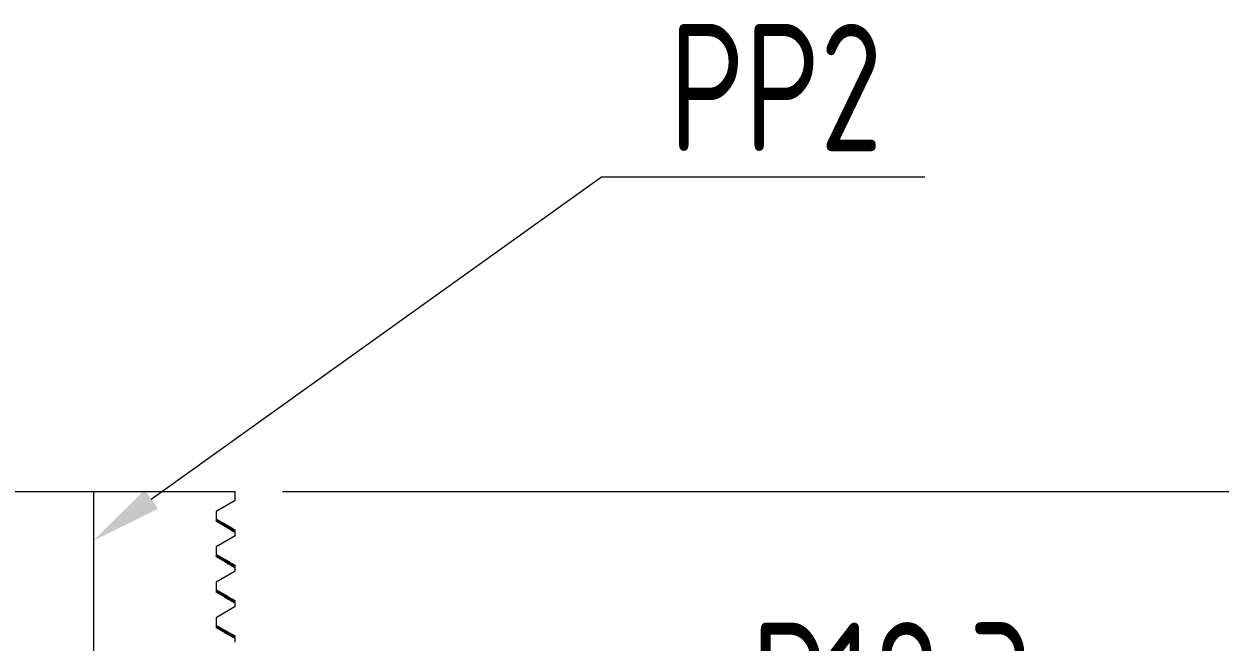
# Model space of a CAD drawing. Header units: millimetres. Extents: x -46397 to 283259, y -8690 to 23983.
# Drawn here: x 185114.6 to 185165.3, y -1632.7 to -1606.5 of the extents above; entities that cross this region are included whole.
import ezdxf
from ezdxf import colors
from ezdxf.entities.mleader import LeaderData, LeaderLine
from ezdxf.math import Vec2, Vec3

# ---------------------------------------------------------------- set-up
doc = ezdxf.new("R2010")
doc.units = ezdxf.units.MM
doc.linetypes.add('EB_DASHDOT', pattern=[39, 30, -3, 3, -3])
doc.layers.get('Defpoints').update_dxf_attribs({"lineweight": 0})
for name, color, linetype, lineweight in [('0.01.TÂM', 20, 'EB_DASHDOT', 5), ('4.KICH THUOC', 3, 'Continuous', 9), ('AM_0', 7, 'Continuous', 50)]:
    doc.layers.add(name, color=color, linetype=linetype, lineweight=lineweight)
doc.layers.add('DIM', color=8, linetype='Continuous')
doc.styles.add('GHI CHÚ 1', font='isocp_IV25.ttf', dxfattribs={"width": 0.8})
doc.styles.get("Standard").update_dxf_attribs({"font": 'isocp.shx', "width": 0.8})
doc.dimstyles.new('1-30SCALE', dxfattribs={"dimtxt": 75, "dimasz": 75, "dimexe": 37.5, "dimexo": 30, "dimgap": 30, "dimtad": 1, "dimtoh": 1, "dimdec": 0, "dimdsep": 46, "dimtxsty": 'GHI CHÚ 1', "dimcen": 0.09, "dimclrd": 256, "dimclre": 256, "dimclrt": 2, "dimadec": 0, "dimazin": 0, "dimtfac": 1, "dimtdec": 0, "dimtofl": 0, "dimtmove": 0, "dimatfit": 3, "dimfxl": 1, "dimlwd": 0, "dimlwe": 0, "dimarcsym": 0})

# ---------------------------------------------------------------- blocks, each defined once
blk = doc.blocks.new('*D943')
at = {"layer": 'Defpoints', "color": 0, "transparency": 16777216}
for p in [(185123.553, -1626.356), (185198.813, -1626.356), (185123.553, -1736.515, 1.046)]:
    blk.add_point(p, dxfattribs=at)
at = {"layer": 'DIM', "linetype": 'Continuous', "lineweight": 0, "transparency": 16777216}
for p, q in [((185125.553, -1626.356), (185200.813, -1626.356)), ((185198.813, -1732.515), (185198.813, -1630.356)), ((185125.553, -1736.515), (185200.813, -1736.515))]:
    blk.add_line(p, q, dxfattribs=at)
at = {"layer": 'DIM', "transparency": 16777216}
for points in [[(185198.147, -1630.356), (185199.48, -1630.356), (185198.813, -1626.356)], [(185198.147, -1732.515), (185199.48, -1732.515), (185198.813, -1736.515)]]:
    blk.add_solid(points, dxfattribs=at)
at = {"layer": 'DIM', "color": 2, "transparency": 16777216, "insert": (185193.696, -1681.436), "char_height": 6, "attachment_point": 5, "rotation": 90, "style": 'GHI CHÚ 1'}
blk.add_mtext('110', dxfattribs=at)
blk = doc.blocks.new('_Dot')
at = {"color": 0, "linetype": 'ByBlock', "lineweight": -2}
blk.add_line((-0.5, 0), (-1, 0), dxfattribs=at)
at = {"color": 0, "linetype": 'ByBlock', "const_width": 0.5}
blk.add_lwpolyline([(-0.25, 0, 1), (0.25, 0, 1)], format="xyb", close=True, dxfattribs=at)

msp = doc.modelspace()

# ---------------------------------------------------------------- linework, layer by layer
at = {"layer": '0.01.TÂM', "lineweight": 0, "ltscale": 0.5}
msp.add_line((185117.553, -1736.515, -0.155), (185117.553, -1626.356, -0.155), dxfattribs=at)
at = {"layer": 'AM_0', "color": 3, "lineweight": 18}
for p, q in [((185111.553, -1626.356, -0.155), (185123.553, -1626.356, -0.155)), ((185123.553, -1626.731, -0.155), (185123.553, -1626.356, -0.155)), ((185123.553, -1626.731, -0.155), (185122.741, -1627.2, -0.155)), ((185122.741, -1627.2, -0.155), (185122.741, -1627.575, -0.155)), ((185122.741, -1627.575, -0.155), (185123.553, -1628.044, -0.155)), ((185123.553, -1628.231, -0.155), (185122.741, -1628.7, -0.155)), ((185123.514, -1628.029, -0.155), (185123.553, -1628.044, -0.155)), ((185123.553, -1628.231, -0.155), (185123.553, -1628.044, -0.155)), ((185122.741, -1628.7, -0.155), (185122.741, -1629.075, -0.155)), ((185122.741, -1629.075, -0.155), (185123.553, -1629.544, -0.155)), ((185123.553, -1629.731, -0.155), (185122.741, -1630.2, -0.155)), ((185123.505, -1629.528, -0.155), (185123.553, -1629.544, -0.155)), ((185123.553, -1629.731, -0.155), (185123.553, -1629.544, -0.155)), ((185122.741, -1630.2, -0.155), (185122.741, -1630.575, -0.155)), ((185122.741, -1630.575, -0.155), (185123.553, -1631.044, -0.155)), ((185123.553, -1631.231, -0.155), (185122.741, -1631.7, -0.155)), ((185123.514, -1631.029, -0.155), (185123.553, -1631.044, -0.155)), ((185123.553, -1631.231, -0.155), (185123.553, -1631.044, -0.155)), ((185122.741, -1631.7, -0.155), (185122.741, -1632.075, -0.155)), ((185122.741, -1632.075, -0.155), (185123.553, -1632.544, -0.155)), ((185123.501, -1632.528, -0.155), (185123.553, -1632.544, -0.155)), ((185123.501, -1632.528, -0.155), (185123.553, -1632.544, -0.155)), ((185123.553, -1632.731, -0.155), (185123.553, -1632.544, -0.155))]:
    msp.add_line(p, q, dxfattribs=at)
at = {"layer": 'AM_0', "color": 3}
for points, knots in [([(185123.54, -1628.029, -0.155), (185123.404, -1627.95, -0.155), (185123.138, -1627.796, -0.155), (185122.871, -1627.642, -0.155), (185122.741, -1627.566, -0.155)], [0, 0, 0, 0, 0.5093896, 1, 1, 1, 1]), ([(185123.54, -1629.529, -0.155), (185123.404, -1629.45, -0.155), (185123.138, -1629.296, -0.155), (185122.871, -1629.142, -0.155), (185122.741, -1629.066, -0.155)], [0, 0, 0, 0, 0.50939, 1, 1, 1, 1]), ([(185123.54, -1631.029, -0.155), (185123.404, -1630.95, -0.155), (185123.138, -1630.796, -0.155), (185122.871, -1630.642, -0.155), (185122.741, -1630.566, -0.155)], [0, 0, 0, 0, 0.50939, 1, 1, 1, 1]), ([(185123.54, -1632.529, -0.155), (185123.404, -1632.45, -0.155), (185123.138, -1632.296, -0.155), (185122.871, -1632.142, -0.155), (185122.741, -1632.066, -0.155)], [0, 0, 0, 0, 0.50939, 1, 1, 1, 1])]:
    msp.add_open_spline(points, degree=3, knots=knots, dxfattribs=at)

# ---------------------------------------------------------------- dimensions: what is measured, and where the dimension line sits
at = {"layer": 'DIM'}
dim = msp.add_linear_dim(base=(185198.813, -1626.356, -1.2), p1=(185123.553, -1736.515, -0.155), p2=(185123.553, -1626.356, -1.2), angle=90, dimstyle='1-30SCALE', override={"dimtxt": 6, "dimasz": 4, "dimexe": 2, "dimexo": 2, "dimgap": 2, "dimtmove": 1}, dxfattribs=at)
dim.commit()
dim.dimension.update_dxf_attribs({"geometry": '*D943', "text_midpoint": (185193.696, -1681.436, -1.2)})

# ---------------------------------------------------------------- leaders
at = {"layer": '4.KICH THUOC', "color": 1, "ltscale": 5}
ml = msp.add_multileader_mtext('Standard', dxfattribs=at)
ml.set_content('{\\Fisocp|c0;PP2}', color=1)
ml.set_leader_properties(color=3, lineweight=9)
ml.build(insert=Vec2(0, 0))
ml.multileader.update_dxf_attribs({"has_dogleg": 0, "text_left_attachment_type": 5, "text_right_attachment_type": 6, "dogleg_length": 0.125, "arrow_head_size": 3, "scale": 300})
ctx = ml.context
ctx.base_point, ctx.scale, ctx.char_height, ctx.arrow_head_size, ctx.landing_gap_size, ctx.plane_origin = Vec3(185139.086, -1613.019, -3.292), 300, 5.4, 3, 2.859, Vec3(185204.717, -1610.396, -3.292)
ctx.left_attachment, ctx.right_attachment = 5, 6
notes = []
notes.append((ctx, [(1, (1, 1, 0), (185134.321, -1613.019, -3.292), (1, 0), 4.764, [(0, [(185117.553, -1628.429, -3.292)], 0, [])])]))
ctx.mtext.insert, ctx.mtext.width, ctx.mtext.flow_direction = Vec3(185141.945, -1606.538, -3.292), 14.33546, 5
ml = msp.add_multileader_mtext('Standard', dxfattribs=at)
ml.set_content('PP3', color=1)
ml.set_leader_properties(color=3, lineweight=9)
ml.build(insert=Vec2(0, 0))
ml.multileader.update_dxf_attribs({"has_dogleg": 0, "text_left_attachment_type": 5, "text_right_attachment_type": 6, "dogleg_length": 0.125, "arrow_head_size": 3, "scale": 300})
ctx = ml.context
ctx.base_point, ctx.scale, ctx.char_height, ctx.arrow_head_size, ctx.landing_gap_size, ctx.plane_origin = Vec3(185066.113, -1617.472, -5.354), 300, 5.4, 3, 2.859, Vec3(185205.524, -1627.663, -5.354)
ctx.left_attachment, ctx.right_attachment = 5, 6
notes.append((ctx, [(0, (1, 1, 0), (185085.413, -1617.472, -5.354), (-1, 0), 4.764, [(1, [(185108.053, -1636.986, -5.354), (185108.053, -1644.486, -5.354)], 0, [])])]))
ctx.mtext.insert, ctx.mtext.width, ctx.mtext.flow_direction = Vec3(185068.971, -1610.992, -5.354), 14.33546, 5
at = {"layer": '4.KICH THUOC', "ltscale": 5}
ml = msp.add_multileader_mtext('Standard', dxfattribs=at)
ml.set_content('{\\Fisocp|c0;P18.3}', color=256)
ml.set_leader_properties(lineweight=9)
ml.set_arrow_properties(name='DOT')
ml.build(insert=Vec2(0, 0))
ml.multileader.update_dxf_attribs({"has_dogleg": 0, "text_left_attachment_type": 5, "text_right_attachment_type": 6, "dogleg_length": 0.125, "arrow_head_size": 1.5, "scale": 300})
ctx = ml.context
ctx.base_point, ctx.scale, ctx.char_height, ctx.arrow_head_size, ctx.landing_gap_size, ctx.plane_origin = Vec3(185142.557, -1638.385, -0.155), 300, 5.4, 1.5, 2.859, Vec3(185289.621, -1625.538, -0.155)
ctx.left_attachment, ctx.right_attachment = 5, 6
notes.append((ctx, [(1, (1, 1, 0), (185137.793, -1638.385, -0.155), (1, 0), 4.764, [(0, [(185133.945, -1648.236, -0.155)], 0, [])])]))
ctx.mtext.insert, ctx.mtext.flow_direction = Vec3(185145.416, -1631.905, -0.155), 5
for ctx, leaders in notes:
    for number, flags, end, landing, length, lines in leaders:
        leader = LeaderData()
        leader.index, (leader.has_last_leader_line, leader.has_dogleg_vector, leader.attachment_direction) = number, flags
        leader.last_leader_point, leader.dogleg_vector, leader.dogleg_length = Vec3(end), Vec3(landing), length
        for number, points, colour, breaks in lines:
            line = LeaderLine()
            line.index, line.vertices, line.color, line.breaks = number, Vec3.list(points), colors.encode_raw_color(colour), breaks
            leader.lines.append(line)
        ctx.leaders.append(leader)

doc.saveas('drawing.dxf')
